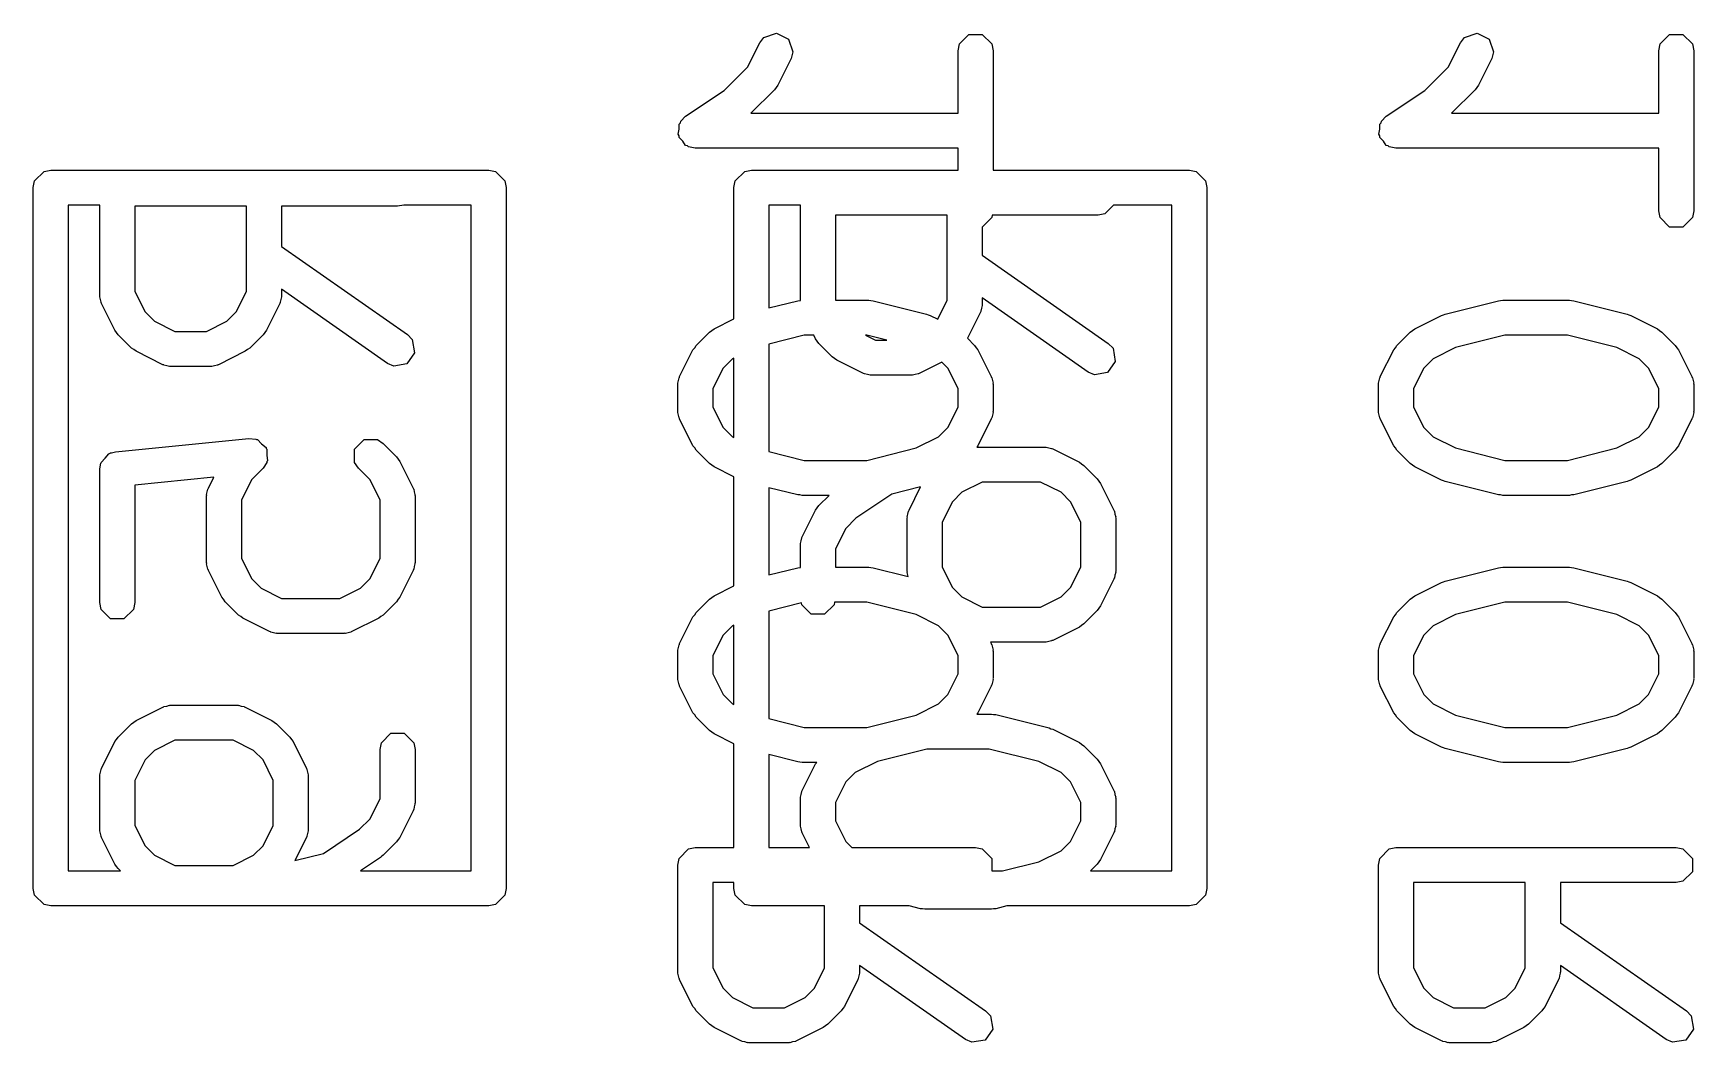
# Model space of a CAD drawing. Header units: inches. Extents: x 0.38 to 5.39, y 0.07 to 3.28.
# Drawn here: x 3.2327 to 3.4193, y 2.9482 to 3.0617 of the extents above; entities that cross this region are included whole.
import ezdxf

# ---------------------------------------------------------------- set-up
doc = ezdxf.new("R2010")
doc.units = ezdxf.units.IN
doc.header["$MEASUREMENT"] = 0
doc.layers.add('BLACK', color=250, linetype='CONTINUOUS')

msp = doc.modelspace()

# ---------------------------------------------------------------- linework, layer by layer
at = {"layer": 'BLACK', "linetype": 'CONTINUOUS'}
for p, q in [((3.313, 3.05787), (3.31436, 3.06058)), ((3.31436, 3.06058), (3.31483, 3.06119)), ((3.31483, 3.06119), (3.31626, 3.06167)), ((3.31626, 3.06167), (3.31761, 3.06099)), ((3.31761, 3.06099), (3.31808, 3.05956)), ((3.33665, 3.0597), (3.3368, 3.06046)), ((3.3368, 3.06046), (3.33786, 3.06152)), ((3.33786, 3.06152), (3.33937, 3.06152)), ((3.33937, 3.06152), (3.34044, 3.06046)), ((3.34044, 3.06046), (3.34059, 3.0597)), ((3.39174, 3.05787), (3.3931, 3.06058)), ((3.3931, 3.06058), (3.39357, 3.06119)), ((3.39357, 3.06119), (3.395, 3.06167)), ((3.395, 3.06167), (3.39635, 3.06099)), ((3.39635, 3.06099), (3.39682, 3.05956)), ((3.41539, 3.0597), (3.41554, 3.06046)), ((3.41554, 3.06046), (3.4166, 3.06152)), ((3.4166, 3.06152), (3.41811, 3.06152)), ((3.41811, 3.06152), (3.41918, 3.06046)), ((3.41918, 3.06046), (3.41933, 3.0597)), ((3.31788, 3.05882), (3.31638, 3.05582)), ((3.31808, 3.05956), (3.31788, 3.05882)), ((3.33665, 3.05267), (3.33665, 3.0597)), ((3.34059, 3.0597), (3.34059, 3.0463)), ((3.39662, 3.05882), (3.39512, 3.05582)), ((3.39682, 3.05956), (3.39662, 3.05882)), ((3.41539, 3.05267), (3.41539, 3.0597)), ((3.41933, 3.0597), (3.41933, 3.04171)), ((3.31037, 3.05523), (3.313, 3.05787)), ((3.38911, 3.05523), (3.39174, 3.05787)), ((3.30603, 3.05234), (3.31037, 3.05523)), ((3.31601, 3.05531), (3.31337, 3.05267)), ((3.31619, 3.05557), (3.31601, 3.05531)), ((3.31638, 3.05582), (3.31619, 3.05557)), ((3.38477, 3.05234), (3.38911, 3.05523)), ((3.39475, 3.05531), (3.39211, 3.05267)), ((3.39493, 3.05557), (3.39475, 3.05531)), ((3.39512, 3.05582), (3.39493, 3.05557)), ((3.3053, 3.05146), (3.30545, 3.0516)), ((3.3053, 3.05088), (3.3053, 3.05146)), ((3.30545, 3.0516), (3.30549, 3.0518)), ((3.30549, 3.0518), (3.30603, 3.05234)), ((3.31337, 3.05267), (3.33665, 3.05267)), ((3.38404, 3.05146), (3.38419, 3.0516)), ((3.38404, 3.05088), (3.38404, 3.05146)), ((3.38419, 3.0516), (3.38423, 3.0518)), ((3.38423, 3.0518), (3.38477, 3.05234)), ((3.39211, 3.05267), (3.41539, 3.05267)), ((3.30519, 3.05032), (3.3053, 3.05088)), ((3.3053, 3.05015), (3.30519, 3.05032)), ((3.3053, 3.04995), (3.3053, 3.05015)), ((3.30571, 3.04955), (3.3053, 3.04995)), ((3.30603, 3.04907), (3.30571, 3.04955)), ((3.38393, 3.05032), (3.38404, 3.05088)), ((3.38404, 3.05015), (3.38393, 3.05032)), ((3.38404, 3.04995), (3.38404, 3.05015)), ((3.38445, 3.04955), (3.38404, 3.04995)), ((3.38477, 3.04907), (3.38445, 3.04955)), ((3.30623, 3.04903), (3.30603, 3.04907)), ((3.30637, 3.04889), (3.30623, 3.04903)), ((3.30712, 3.04874), (3.30637, 3.04889)), ((3.33665, 3.04874), (3.30712, 3.04874)), ((3.33665, 3.0463), (3.33665, 3.04874)), ((3.38497, 3.04903), (3.38477, 3.04907)), ((3.38511, 3.04889), (3.38497, 3.04903)), ((3.38586, 3.04874), (3.38511, 3.04889)), ((3.41539, 3.04874), (3.38586, 3.04874)), ((3.41539, 3.04171), (3.41539, 3.04874)), ((3.23287, 3.04508), (3.23393, 3.04615)), ((3.23393, 3.04615), (3.23469, 3.0463)), ((3.23469, 3.0463), (3.2839, 3.0463)), ((3.2839, 3.0463), (3.28465, 3.04615)), ((3.28465, 3.04615), (3.28572, 3.04508)), ((3.31161, 3.04508), (3.31267, 3.04615)), ((3.31267, 3.04615), (3.31343, 3.0463)), ((3.31343, 3.0463), (3.33665, 3.0463)), ((3.34059, 3.0463), (3.36264, 3.0463)), ((3.36264, 3.0463), (3.36339, 3.04615)), ((3.36339, 3.04615), (3.36446, 3.04508)), ((3.23272, 3.04433), (3.23287, 3.04508)), ((3.23272, 2.96559), (3.23272, 3.04433)), ((3.28572, 3.04508), (3.28587, 3.04433)), ((3.28587, 3.04433), (3.28587, 2.96559)), ((3.31146, 3.04433), (3.31161, 3.04508)), ((3.31146, 3.02958), (3.31146, 3.04433)), ((3.36446, 3.04508), (3.36461, 3.04433)), ((3.36461, 3.04433), (3.36461, 2.96559)), ((3.24019, 3.04236), (3.23665, 3.04236)), ((3.23665, 3.04236), (3.23665, 2.96756)), ((3.24019, 3.03219), (3.24019, 3.04236)), ((3.25669, 3.04222), (3.24413, 3.04222)), ((3.24413, 3.04222), (3.24413, 3.03266)), ((3.25669, 3.03266), (3.25669, 3.04222)), ((3.27366, 3.04222), (3.26063, 3.04222)), ((3.26063, 3.04222), (3.26063, 3.03772)), ((3.27436, 3.04236), (3.27366, 3.04222)), ((3.28193, 3.04236), (3.27436, 3.04236)), ((3.28193, 2.96756), (3.28193, 3.04236)), ((3.31539, 3.04236), (3.31539, 3.0308)), ((3.31893, 3.04236), (3.31539, 3.04236)), ((3.31893, 3.03164), (3.31893, 3.04236)), ((3.35413, 3.04236), (3.35315, 3.04139)), ((3.36067, 3.04236), (3.35413, 3.04236)), ((3.36067, 2.96756), (3.36067, 3.04236)), ((3.33543, 3.04124), (3.32287, 3.04124)), ((3.32287, 3.04124), (3.32287, 3.03168)), ((3.33543, 3.03167), (3.33543, 3.04124)), ((3.34044, 3.04095), (3.33937, 3.03989)), ((3.33937, 3.03989), (3.33937, 3.03989)), ((3.33937, 3.03989), (3.33937, 3.03673)), ((3.34049, 3.04124), (3.34044, 3.04095)), ((3.3524, 3.04124), (3.34049, 3.04124)), ((3.35315, 3.04139), (3.3524, 3.04124)), ((3.41554, 3.04095), (3.41539, 3.04171)), ((3.4166, 3.03989), (3.41554, 3.04095)), ((3.41811, 3.03989), (3.4166, 3.03989)), ((3.41918, 3.04095), (3.41811, 3.03989)), ((3.41933, 3.04171), (3.41918, 3.04095)), ((3.26063, 3.03772), (3.27479, 3.02781)), ((3.33937, 3.03673), (3.35353, 3.02682)), ((3.24413, 3.03266), (3.24528, 3.03036)), ((3.25554, 3.03036), (3.25669, 3.03266)), ((3.27253, 3.02458), (3.26063, 3.03291)), ((3.26063, 3.03291), (3.26063, 3.03219)), ((3.24021, 3.03209), (3.24019, 3.03219)), ((3.2402, 3.03205), (3.24021, 3.03209)), ((3.24028, 3.03175), (3.2402, 3.03205)), ((3.24034, 3.03144), (3.24028, 3.03175)), ((3.24037, 3.03141), (3.24034, 3.03144)), ((3.2404, 3.03131), (3.24037, 3.03141)), ((3.2419, 3.02831), (3.2404, 3.03131)), ((3.26042, 3.03131), (3.25892, 3.02831)), ((3.26045, 3.03141), (3.26042, 3.03131)), ((3.26048, 3.03144), (3.26045, 3.03141)), ((3.26054, 3.03175), (3.26048, 3.03144)), ((3.26062, 3.03205), (3.26054, 3.03175)), ((3.26063, 3.03219), (3.26061, 3.03209)), ((3.26061, 3.03209), (3.26062, 3.03205)), ((3.31539, 3.0308), (3.31864, 3.03162)), ((3.31864, 3.03162), (3.31888, 3.03163)), ((3.31888, 3.03163), (3.31893, 3.03164)), ((3.32287, 3.03168), (3.32662, 3.03168)), ((3.32662, 3.03168), (3.32686, 3.03163)), ((3.32686, 3.03163), (3.3271, 3.03162)), ((3.3271, 3.03162), (3.3331, 3.03012)), ((3.33436, 3.02954), (3.33543, 3.03167)), ((3.33928, 3.03076), (3.33922, 3.03045)), ((3.33936, 3.03107), (3.33928, 3.03076)), ((3.33937, 3.03121), (3.33935, 3.03111)), ((3.33935, 3.03111), (3.33936, 3.03107)), ((3.35127, 3.0236), (3.33937, 3.03193)), ((3.33937, 3.03193), (3.33937, 3.03121)), ((3.39138, 3.03012), (3.39738, 3.03162)), ((3.39738, 3.03162), (3.39762, 3.03163)), ((3.39762, 3.03163), (3.39786, 3.03168)), ((3.39786, 3.03168), (3.40536, 3.03168)), ((3.40536, 3.03168), (3.4056, 3.03163)), ((3.4056, 3.03163), (3.40584, 3.03162)), ((3.40584, 3.03162), (3.41184, 3.03012)), ((3.24528, 3.03036), (3.24633, 3.02931)), ((3.24633, 3.02931), (3.24863, 3.02816)), ((3.2522, 3.02816), (3.25449, 3.02931)), ((3.25449, 3.02931), (3.25554, 3.03036)), ((3.30924, 3.02847), (3.31146, 3.02958)), ((3.3331, 3.03012), (3.33329, 3.03003)), ((3.33329, 3.03003), (3.3335, 3.02997)), ((3.3335, 3.02997), (3.33436, 3.02954)), ((3.33916, 3.03033), (3.3377, 3.02741)), ((3.33919, 3.03042), (3.33916, 3.03033)), ((3.33922, 3.03045), (3.33919, 3.03042)), ((3.38798, 3.02847), (3.39098, 3.02997)), ((3.39098, 3.02997), (3.39119, 3.03003)), ((3.39119, 3.03003), (3.39138, 3.03012)), ((3.41184, 3.03012), (3.41203, 3.03003)), ((3.41203, 3.03003), (3.41224, 3.02997)), ((3.41224, 3.02997), (3.41524, 3.02847)), ((3.24209, 3.02806), (3.2419, 3.02831)), ((3.24227, 3.0278), (3.24209, 3.02806)), ((3.24377, 3.0263), (3.24227, 3.0278)), ((3.24863, 3.02816), (3.2522, 3.02816)), ((3.25855, 3.0278), (3.25705, 3.0263)), ((3.25873, 3.02806), (3.25855, 3.0278)), ((3.25892, 3.02831), (3.25873, 3.02806)), ((3.27479, 3.02781), (3.27532, 3.02725)), ((3.27532, 3.02725), (3.27558, 3.02577)), ((3.30723, 3.0266), (3.30873, 3.0281)), ((3.30873, 3.0281), (3.30899, 3.02828)), ((3.30899, 3.02828), (3.30924, 3.02847)), ((3.31936, 3.02774), (3.31539, 3.02675)), ((3.32043, 3.02774), (3.31936, 3.02774)), ((3.32064, 3.02733), (3.32043, 3.02774)), ((3.32083, 3.02708), (3.32064, 3.02733)), ((3.32101, 3.02682), (3.32083, 3.02708)), ((3.32251, 3.02532), (3.32101, 3.02682)), ((3.32638, 3.02774), (3.32624, 3.02774)), ((3.32624, 3.02774), (3.32737, 3.02718)), ((3.32863, 3.02718), (3.32638, 3.02774)), ((3.32737, 3.02718), (3.32863, 3.02718)), ((3.3377, 3.02741), (3.33851, 3.0266)), ((3.35353, 3.02682), (3.35406, 3.02627)), ((3.38597, 3.0266), (3.38747, 3.0281)), ((3.38747, 3.0281), (3.38773, 3.02828)), ((3.38773, 3.02828), (3.38798, 3.02847)), ((3.3981, 3.02774), (3.39255, 3.02635)), ((3.40512, 3.02774), (3.3981, 3.02774)), ((3.41067, 3.02635), (3.40512, 3.02774)), ((3.41524, 3.02847), (3.41549, 3.02828)), ((3.41549, 3.02828), (3.41575, 3.0281)), ((3.41575, 3.0281), (3.41725, 3.0266)), ((3.24403, 3.02612), (3.24377, 3.0263)), ((3.24428, 3.02593), (3.24403, 3.02612)), ((3.24728, 3.02443), (3.24428, 3.02593)), ((3.25654, 3.02593), (3.25354, 3.02443)), ((3.25679, 3.02612), (3.25654, 3.02593)), ((3.25705, 3.0263), (3.25679, 3.02612)), ((3.27558, 3.02577), (3.27472, 3.02453)), ((3.30536, 3.02309), (3.30686, 3.02609)), ((3.30686, 3.02609), (3.30705, 3.02634)), ((3.30705, 3.02634), (3.30723, 3.0266)), ((3.31129, 3.02509), (3.31024, 3.02404)), ((3.31146, 3.02517), (3.31129, 3.02509)), ((3.31146, 3.01624), (3.31146, 3.02517)), ((3.31539, 3.02675), (3.31539, 3.01467)), ((3.32277, 3.02514), (3.32251, 3.02532)), ((3.32302, 3.02495), (3.32277, 3.02514)), ((3.33851, 3.0266), (3.33869, 3.02634)), ((3.33869, 3.02634), (3.33888, 3.02609)), ((3.33888, 3.02609), (3.34038, 3.02309)), ((3.35406, 3.02627), (3.35432, 3.02478)), ((3.3841, 3.02309), (3.3856, 3.02609)), ((3.3856, 3.02609), (3.38579, 3.02634)), ((3.38579, 3.02634), (3.38597, 3.0266)), ((3.39003, 3.02509), (3.38898, 3.02404)), ((3.39255, 3.02635), (3.39003, 3.02509)), ((3.41319, 3.02509), (3.41067, 3.02635)), ((3.41424, 3.02404), (3.41319, 3.02509)), ((3.41725, 3.0266), (3.41743, 3.02634)), ((3.41743, 3.02634), (3.41762, 3.02609)), ((3.41762, 3.02609), (3.41912, 3.02309)), ((3.24738, 3.02441), (3.24728, 3.02443)), ((3.24741, 3.02437), (3.24738, 3.02441)), ((3.24772, 3.02431), (3.24741, 3.02437)), ((3.24802, 3.02423), (3.24772, 3.02431)), ((3.24806, 3.02424), (3.24802, 3.02423)), ((3.24816, 3.02422), (3.24806, 3.02424)), ((3.25266, 3.02422), (3.24816, 3.02422)), ((3.25276, 3.02424), (3.25266, 3.02422)), ((3.2528, 3.02423), (3.25276, 3.02424)), ((3.2531, 3.02431), (3.2528, 3.02423)), ((3.25341, 3.02437), (3.2531, 3.02431)), ((3.25345, 3.02441), (3.25341, 3.02437)), ((3.25354, 3.02443), (3.25345, 3.02441)), ((3.27323, 3.02427), (3.27253, 3.02458)), ((3.27472, 3.02453), (3.27323, 3.02427)), ((3.30534, 3.02299), (3.30536, 3.02309)), ((3.31024, 3.02404), (3.30909, 3.02174)), ((3.32602, 3.02345), (3.32302, 3.02495)), ((3.32612, 3.02342), (3.32602, 3.02345)), ((3.32615, 3.02339), (3.32612, 3.02342)), ((3.32646, 3.02333), (3.32615, 3.02339)), ((3.32676, 3.02324), (3.32646, 3.02333)), ((3.3268, 3.02326), (3.32676, 3.02324)), ((3.3269, 3.02324), (3.3268, 3.02326)), ((3.3314, 3.02324), (3.3269, 3.02324)), ((3.3315, 3.02326), (3.3314, 3.02324)), ((3.33154, 3.02324), (3.3315, 3.02326)), ((3.33184, 3.02333), (3.33154, 3.02324)), ((3.33215, 3.02339), (3.33184, 3.02333)), ((3.33219, 3.02342), (3.33215, 3.02339)), ((3.33228, 3.02345), (3.33219, 3.02342)), ((3.33482, 3.02472), (3.33228, 3.02345)), ((3.3355, 3.02404), (3.33482, 3.02472)), ((3.33665, 3.02174), (3.3355, 3.02404)), ((3.34038, 3.02309), (3.3404, 3.02299)), ((3.35197, 3.02329), (3.35127, 3.0236)), ((3.35346, 3.02355), (3.35197, 3.02329)), ((3.35432, 3.02478), (3.35346, 3.02355)), ((3.38408, 3.02299), (3.3841, 3.02309)), ((3.38898, 3.02404), (3.38783, 3.02174)), ((3.41539, 3.02174), (3.41424, 3.02404)), ((3.41912, 3.02309), (3.41914, 3.02299)), ((3.30515, 3.02221), (3.30517, 3.02231)), ((3.30515, 3.01921), (3.30515, 3.02221)), ((3.30516, 3.02235), (3.30524, 3.02265)), ((3.30517, 3.02231), (3.30516, 3.02235)), ((3.30524, 3.02265), (3.3053, 3.02296)), ((3.3053, 3.02296), (3.30534, 3.02299)), ((3.30909, 3.02174), (3.30909, 3.01967)), ((3.33665, 3.01967), (3.33665, 3.02174)), ((3.3404, 3.02299), (3.34044, 3.02296)), ((3.34044, 3.02296), (3.3405, 3.02265)), ((3.3405, 3.02265), (3.34058, 3.02235)), ((3.34058, 3.02235), (3.34057, 3.02231)), ((3.34057, 3.02231), (3.34059, 3.02221)), ((3.34059, 3.02221), (3.34059, 3.01921)), ((3.38389, 3.02221), (3.38391, 3.02231)), ((3.38389, 3.01921), (3.38389, 3.02221)), ((3.3839, 3.02235), (3.38398, 3.02265)), ((3.38391, 3.02231), (3.3839, 3.02235)), ((3.38398, 3.02265), (3.38404, 3.02296)), ((3.38404, 3.02296), (3.38408, 3.02299)), ((3.38783, 3.02174), (3.38783, 3.01967)), ((3.41539, 3.01967), (3.41539, 3.02174)), ((3.41914, 3.02299), (3.41918, 3.02296)), ((3.41918, 3.02296), (3.41924, 3.02265)), ((3.41924, 3.02265), (3.41932, 3.02235)), ((3.41932, 3.02235), (3.41931, 3.02231)), ((3.41931, 3.02231), (3.41933, 3.02221)), ((3.41933, 3.02221), (3.41933, 3.01921)), ((3.30909, 3.01967), (3.31024, 3.01738)), ((3.3355, 3.01738), (3.33665, 3.01967)), ((3.38783, 3.01967), (3.38898, 3.01738)), ((3.41424, 3.01738), (3.41539, 3.01967)), ((3.30517, 3.01911), (3.30515, 3.01921)), ((3.30516, 3.01907), (3.30517, 3.01911)), ((3.30524, 3.01877), (3.30516, 3.01907)), ((3.3053, 3.01846), (3.30524, 3.01877)), ((3.30534, 3.01842), (3.3053, 3.01846)), ((3.30536, 3.01833), (3.30534, 3.01842)), ((3.30686, 3.01533), (3.30536, 3.01833)), ((3.34038, 3.01833), (3.33888, 3.01533)), ((3.3404, 3.01842), (3.34038, 3.01833)), ((3.34044, 3.01846), (3.3404, 3.01842)), ((3.3405, 3.01877), (3.34044, 3.01846)), ((3.34058, 3.01907), (3.3405, 3.01877)), ((3.34059, 3.01921), (3.34057, 3.01911)), ((3.34057, 3.01911), (3.34058, 3.01907)), ((3.38391, 3.01911), (3.38389, 3.01921)), ((3.3839, 3.01907), (3.38391, 3.01911)), ((3.38398, 3.01877), (3.3839, 3.01907)), ((3.38404, 3.01846), (3.38398, 3.01877)), ((3.38408, 3.01842), (3.38404, 3.01846)), ((3.3841, 3.01833), (3.38408, 3.01842)), ((3.3856, 3.01533), (3.3841, 3.01833)), ((3.41912, 3.01833), (3.41762, 3.01533)), ((3.41914, 3.01842), (3.41912, 3.01833)), ((3.41918, 3.01846), (3.41914, 3.01842)), ((3.41924, 3.01877), (3.41918, 3.01846)), ((3.41932, 3.01907), (3.41924, 3.01877)), ((3.41933, 3.01921), (3.41931, 3.01911)), ((3.41931, 3.01911), (3.41932, 3.01907)), ((3.24197, 3.01465), (3.25696, 3.01615)), ((3.25696, 3.01615), (3.25773, 3.01608)), ((3.25773, 3.01608), (3.25781, 3.01601)), ((3.25781, 3.01601), (3.25791, 3.01601)), ((3.25791, 3.01601), (3.25838, 3.01554)), ((3.26884, 3.01495), (3.2699, 3.01601)), ((3.2699, 3.01601), (3.27141, 3.01601)), ((3.27141, 3.01601), (3.27205, 3.01559)), ((3.31024, 3.01738), (3.31129, 3.01633)), ((3.31129, 3.01633), (3.31146, 3.01624)), ((3.33193, 3.01507), (3.33445, 3.01633)), ((3.33445, 3.01633), (3.3355, 3.01738)), ((3.38898, 3.01738), (3.39003, 3.01633)), ((3.39003, 3.01633), (3.39255, 3.01507)), ((3.41067, 3.01507), (3.41319, 3.01633)), ((3.41319, 3.01633), (3.41424, 3.01738)), ((3.24034, 3.01345), (3.24081, 3.01392)), ((3.24081, 3.01392), (3.24123, 3.01443)), ((3.24123, 3.01443), (3.24136, 3.01447)), ((3.24136, 3.01447), (3.24141, 3.01451)), ((3.24141, 3.01451), (3.24151, 3.01451)), ((3.24151, 3.01451), (3.24197, 3.01465)), ((3.25838, 3.01554), (3.25889, 3.01512)), ((3.25889, 3.01512), (3.2589, 3.01502)), ((3.2589, 3.01502), (3.25898, 3.01495)), ((3.25898, 3.01495), (3.25898, 3.01428)), ((3.25898, 3.01428), (3.25904, 3.01363)), ((3.26884, 3.01344), (3.26884, 3.01495)), ((3.27205, 3.01559), (3.27355, 3.01409)), ((3.27355, 3.01409), (3.27372, 3.01382)), ((3.27372, 3.01382), (3.27392, 3.01357)), ((3.30705, 3.01508), (3.30686, 3.01533)), ((3.30723, 3.01482), (3.30705, 3.01508)), ((3.30873, 3.01332), (3.30723, 3.01482)), ((3.31539, 3.01467), (3.31936, 3.01368)), ((3.32638, 3.01368), (3.33193, 3.01507)), ((3.33888, 3.01533), (3.33876, 3.01518)), ((3.33876, 3.01518), (3.3464, 3.01518)), ((3.3464, 3.01518), (3.34649, 3.01516)), ((3.34649, 3.01516), (3.34654, 3.01517)), ((3.34654, 3.01517), (3.34684, 3.01509)), ((3.34684, 3.01509), (3.34715, 3.01503)), ((3.34715, 3.01503), (3.34718, 3.015)), ((3.34718, 3.015), (3.34728, 3.01497)), ((3.34728, 3.01497), (3.35028, 3.01347)), ((3.38579, 3.01508), (3.3856, 3.01533)), ((3.38597, 3.01482), (3.38579, 3.01508)), ((3.38747, 3.01332), (3.38597, 3.01482)), ((3.39255, 3.01507), (3.3981, 3.01368)), ((3.40512, 3.01368), (3.41067, 3.01507)), ((3.41725, 3.01482), (3.41575, 3.01332)), ((3.41743, 3.01508), (3.41725, 3.01482)), ((3.41762, 3.01533), (3.41743, 3.01508)), ((3.24019, 3.01269), (3.24029, 3.01316)), ((3.24019, 2.9977), (3.24019, 3.01269)), ((3.24028, 3.01326), (3.24032, 3.01331)), ((3.24029, 3.01316), (3.24028, 3.01326)), ((3.24032, 3.01331), (3.24034, 3.01345)), ((3.25855, 3.0128), (3.25728, 3.01153)), ((3.25898, 3.01344), (3.25855, 3.0128)), ((3.25904, 3.01363), (3.25898, 3.01354)), ((3.25898, 3.01354), (3.25898, 3.01344)), ((3.26927, 3.0128), (3.26884, 3.01344)), ((3.27054, 3.01153), (3.26927, 3.0128)), ((3.27392, 3.01357), (3.27542, 3.01057)), ((3.30899, 3.01314), (3.30873, 3.01332)), ((3.30924, 3.01295), (3.30899, 3.01314)), ((3.31146, 3.01184), (3.30924, 3.01295)), ((3.31936, 3.01368), (3.32638, 3.01368)), ((3.35028, 3.01347), (3.35053, 3.01328)), ((3.35053, 3.01328), (3.35079, 3.0131)), ((3.35079, 3.0131), (3.35229, 3.0116)), ((3.38773, 3.01314), (3.38747, 3.01332)), ((3.38798, 3.01295), (3.38773, 3.01314)), ((3.39098, 3.01145), (3.38798, 3.01295)), ((3.3981, 3.01368), (3.40512, 3.01368)), ((3.41524, 3.01295), (3.41224, 3.01145)), ((3.41549, 3.01314), (3.41524, 3.01295)), ((3.41575, 3.01332), (3.41549, 3.01314)), ((3.25301, 3.0118), (3.24413, 3.01091)), ((3.24413, 3.01091), (3.24413, 2.9977)), ((3.2522, 3.00983), (3.25228, 3.01014)), ((3.25228, 3.01014), (3.25234, 3.01045)), ((3.25234, 3.01045), (3.25237, 3.01048)), ((3.25237, 3.01048), (3.2524, 3.01057)), ((3.2524, 3.01057), (3.25301, 3.0118)), ((3.25728, 3.01153), (3.25613, 3.00923)), ((3.27169, 3.00923), (3.27054, 3.01153)), ((3.27542, 3.01057), (3.27544, 3.01048)), ((3.27544, 3.01048), (3.27548, 3.01045)), ((3.27548, 3.01045), (3.27554, 3.01014)), ((3.27554, 3.01014), (3.27562, 3.00983)), ((3.31146, 2.99958), (3.31146, 3.01184)), ((3.31864, 3.0098), (3.31539, 3.01061)), ((3.31539, 3.01061), (3.31539, 3.00081)), ((3.33244, 3.01069), (3.32921, 3.00988)), ((3.33114, 3.00809), (3.33244, 3.01069)), ((3.33707, 3.01009), (3.33602, 3.00904)), ((3.33936, 3.01124), (3.33707, 3.01009)), ((3.34593, 3.01124), (3.33936, 3.01124)), ((3.34823, 3.01009), (3.34593, 3.01124)), ((3.34928, 3.00904), (3.34823, 3.01009)), ((3.35229, 3.0116), (3.35246, 3.01134)), ((3.35246, 3.01134), (3.35266, 3.01109)), ((3.35266, 3.01109), (3.35416, 3.00809)), ((3.39119, 3.01139), (3.39098, 3.01145)), ((3.39138, 3.0113), (3.39119, 3.01139)), ((3.39738, 3.0098), (3.39138, 3.0113)), ((3.41184, 3.0113), (3.40584, 3.0098)), ((3.41203, 3.01139), (3.41184, 3.0113)), ((3.41224, 3.01145), (3.41203, 3.01139)), ((3.25219, 3.00969), (3.25221, 3.00979)), ((3.25219, 3.0022), (3.25219, 3.00969)), ((3.25221, 3.00979), (3.2522, 3.00983)), ((3.25613, 3.00923), (3.25613, 3.00266)), ((3.27169, 3.00266), (3.27169, 3.00923)), ((3.27562, 3.00983), (3.27561, 3.00979)), ((3.27561, 3.00979), (3.27563, 3.00969)), ((3.27563, 3.00969), (3.27563, 3.0022)), ((3.31888, 3.00979), (3.31864, 3.0098)), ((3.31912, 3.00974), (3.31888, 3.00979)), ((3.32215, 3.00974), (3.31912, 3.00974)), ((3.32064, 3.00809), (3.32083, 3.00834)), ((3.32083, 3.00834), (3.32101, 3.0086)), ((3.32101, 3.0086), (3.32215, 3.00974)), ((3.32921, 3.00988), (3.32516, 3.00718)), ((3.33602, 3.00904), (3.33487, 3.00675)), ((3.35043, 3.00675), (3.34928, 3.00904)), ((3.39762, 3.00979), (3.39738, 3.0098)), ((3.39786, 3.00974), (3.39762, 3.00979)), ((3.40536, 3.00974), (3.39786, 3.00974)), ((3.4056, 3.00979), (3.40536, 3.00974)), ((3.40584, 3.0098), (3.4056, 3.00979)), ((3.31914, 3.00509), (3.32064, 3.00809)), ((3.32516, 3.00718), (3.32402, 3.00604)), ((3.33093, 3.00721), (3.33095, 3.00731)), ((3.33093, 3.00121), (3.33093, 3.00721)), ((3.33094, 3.00735), (3.33102, 3.00765)), ((3.33095, 3.00731), (3.33094, 3.00735)), ((3.33102, 3.00765), (3.33108, 3.00796)), ((3.33108, 3.00796), (3.33111, 3.008)), ((3.33111, 3.008), (3.33114, 3.00809)), ((3.33487, 3.00675), (3.33487, 3.00168)), ((3.35043, 3.00168), (3.35043, 3.00675)), ((3.35416, 3.00809), (3.35418, 3.008)), ((3.35418, 3.008), (3.35422, 3.00796)), ((3.35422, 3.00796), (3.35428, 3.00765)), ((3.35428, 3.00765), (3.35436, 3.00735)), ((3.35436, 3.00735), (3.35435, 3.00731)), ((3.35435, 3.00731), (3.35437, 3.00721)), ((3.35437, 3.00721), (3.35437, 3.00121)), ((3.31894, 3.00435), (3.31902, 3.00465)), ((3.31902, 3.00465), (3.31908, 3.00496)), ((3.31908, 3.00496), (3.31911, 3.005)), ((3.31911, 3.005), (3.31914, 3.00509)), ((3.32402, 3.00604), (3.32287, 3.00375)), ((3.25613, 3.00266), (3.25728, 3.00036)), ((3.27054, 3.00036), (3.27169, 3.00266)), ((3.31893, 3.00421), (3.31895, 3.00431)), ((3.31893, 3.00164), (3.31893, 3.00421)), ((3.31895, 3.00431), (3.31894, 3.00435)), ((3.32287, 3.00375), (3.32287, 3.00168)), ((3.25221, 3.0021), (3.25219, 3.0022)), ((3.2522, 3.00206), (3.25221, 3.0021)), ((3.25228, 3.00175), (3.2522, 3.00206)), ((3.25234, 3.00144), (3.25228, 3.00175)), ((3.25237, 3.00141), (3.25234, 3.00144)), ((3.2524, 3.00132), (3.25237, 3.00141)), ((3.2539, 2.99832), (3.2524, 3.00132)), ((3.27542, 3.00132), (3.27392, 2.99832)), ((3.27544, 3.00141), (3.27542, 3.00132)), ((3.27548, 3.00144), (3.27544, 3.00141)), ((3.27554, 3.00175), (3.27548, 3.00144)), ((3.27562, 3.00206), (3.27554, 3.00175)), ((3.27563, 3.0022), (3.27561, 3.0021)), ((3.27561, 3.0021), (3.27562, 3.00206)), ((3.31539, 3.00081), (3.31864, 3.00162)), ((3.31864, 3.00162), (3.31888, 3.00163)), ((3.31888, 3.00163), (3.31893, 3.00164)), ((3.32287, 3.00168), (3.32662, 3.00168)), ((3.32662, 3.00168), (3.32686, 3.00163)), ((3.32686, 3.00163), (3.3271, 3.00162)), ((3.3271, 3.00162), (3.33105, 3.00063)), ((3.33095, 3.00111), (3.33093, 3.00121)), ((3.33094, 3.00107), (3.33095, 3.00111)), ((3.33102, 3.00077), (3.33094, 3.00107)), ((3.33105, 3.00063), (3.33102, 3.00077)), ((3.33487, 3.00168), (3.33602, 2.99938)), ((3.34928, 2.99938), (3.35043, 3.00168)), ((3.35428, 3.00077), (3.35422, 3.00046)), ((3.35436, 3.00107), (3.35428, 3.00077)), ((3.35437, 3.00121), (3.35435, 3.00111)), ((3.35435, 3.00111), (3.35436, 3.00107)), ((3.39138, 3.00012), (3.39738, 3.00162)), ((3.39738, 3.00162), (3.39762, 3.00163)), ((3.39762, 3.00163), (3.39786, 3.00168)), ((3.39786, 3.00168), (3.40536, 3.00168)), ((3.40536, 3.00168), (3.4056, 3.00163)), ((3.4056, 3.00163), (3.40584, 3.00162)), ((3.40584, 3.00162), (3.41184, 3.00012)), ((3.25728, 3.00036), (3.25833, 2.99931)), ((3.25833, 2.99931), (3.26062, 2.99816)), ((3.26719, 2.99816), (3.26949, 2.99931)), ((3.26949, 2.99931), (3.27054, 3.00036)), ((3.30924, 2.99847), (3.31146, 2.99958)), ((3.33602, 2.99938), (3.33707, 2.99833)), ((3.34823, 2.99833), (3.34928, 2.99938)), ((3.35416, 3.00033), (3.35266, 2.99733)), ((3.35418, 3.00043), (3.35416, 3.00033)), ((3.35422, 3.00046), (3.35418, 3.00043)), ((3.38798, 2.99847), (3.39098, 2.99997)), ((3.39098, 2.99997), (3.39119, 3.00003)), ((3.39119, 3.00003), (3.39138, 3.00012)), ((3.41184, 3.00012), (3.41203, 3.00003)), ((3.41203, 3.00003), (3.41224, 2.99997)), ((3.41224, 2.99997), (3.41524, 2.99847)), ((3.24034, 2.99694), (3.24019, 2.9977)), ((3.24413, 2.9977), (3.24398, 2.99694)), ((3.25409, 2.99807), (3.2539, 2.99832)), ((3.25427, 2.9978), (3.25409, 2.99807)), ((3.25577, 2.9963), (3.25427, 2.9978)), ((3.26062, 2.99816), (3.26719, 2.99816)), ((3.27355, 2.9978), (3.27205, 2.9963)), ((3.27372, 2.99807), (3.27355, 2.9978)), ((3.27392, 2.99832), (3.27372, 2.99807)), ((3.30723, 2.9966), (3.30873, 2.9981)), ((3.30873, 2.9981), (3.30899, 2.99828)), ((3.30899, 2.99828), (3.30924, 2.99847)), ((3.31904, 2.99766), (3.31539, 2.99675)), ((3.31908, 2.99746), (3.31904, 2.99766)), ((3.32015, 2.99639), (3.31908, 2.99746)), ((3.32272, 2.99746), (3.32165, 2.99639)), ((3.32278, 2.99774), (3.32272, 2.99746)), ((3.32638, 2.99774), (3.32278, 2.99774)), ((3.33193, 2.99635), (3.32638, 2.99774)), ((3.33707, 2.99833), (3.33936, 2.99718)), ((3.33936, 2.99718), (3.34593, 2.99718)), ((3.34593, 2.99718), (3.34823, 2.99833)), ((3.35247, 2.99708), (3.35229, 2.99682)), ((3.35266, 2.99733), (3.35247, 2.99708)), ((3.38597, 2.9966), (3.38747, 2.9981)), ((3.38747, 2.9981), (3.38773, 2.99828)), ((3.38773, 2.99828), (3.38798, 2.99847)), ((3.3981, 2.99774), (3.39255, 2.99635)), ((3.40512, 2.99774), (3.3981, 2.99774)), ((3.41067, 2.99635), (3.40512, 2.99774)), ((3.41524, 2.99847), (3.41549, 2.99828)), ((3.41549, 2.99828), (3.41575, 2.9981)), ((3.41575, 2.9981), (3.41725, 2.9966)), ((3.24141, 2.99588), (3.24034, 2.99694)), ((3.24291, 2.99588), (3.24141, 2.99588)), ((3.24398, 2.99694), (3.24291, 2.99588)), ((3.25603, 2.99613), (3.25577, 2.9963)), ((3.25628, 2.99594), (3.25603, 2.99613)), ((3.25928, 2.99444), (3.25628, 2.99594)), ((3.27154, 2.99594), (3.26854, 2.99444)), ((3.27179, 2.99613), (3.27154, 2.99594)), ((3.27205, 2.9963), (3.27179, 2.99613)), ((3.30536, 2.99309), (3.30686, 2.99609)), ((3.30686, 2.99609), (3.30705, 2.99634)), ((3.30705, 2.99634), (3.30723, 2.9966)), ((3.31129, 2.99509), (3.31024, 2.99405)), ((3.31146, 2.99518), (3.31129, 2.99509)), ((3.31146, 2.98625), (3.31146, 2.99518)), ((3.31539, 2.99675), (3.31539, 2.98467)), ((3.32165, 2.99639), (3.32015, 2.99639)), ((3.33445, 2.99509), (3.33193, 2.99635)), ((3.3355, 2.99405), (3.33445, 2.99509)), ((3.35053, 2.99514), (3.35028, 2.99495)), ((3.35079, 2.99532), (3.35053, 2.99514)), ((3.35229, 2.99682), (3.35079, 2.99532)), ((3.3841, 2.99309), (3.3856, 2.99609)), ((3.3856, 2.99609), (3.38579, 2.99634)), ((3.38579, 2.99634), (3.38597, 2.9966)), ((3.39003, 2.99509), (3.38898, 2.99405)), ((3.39255, 2.99635), (3.39003, 2.99509)), ((3.41319, 2.99509), (3.41067, 2.99635)), ((3.41424, 2.99405), (3.41319, 2.99509)), ((3.41725, 2.9966), (3.41743, 2.99634)), ((3.41743, 2.99634), (3.41762, 2.99609)), ((3.41762, 2.99609), (3.41912, 2.99309)), ((3.25937, 2.99441), (3.25928, 2.99444)), ((3.25941, 2.99438), (3.25937, 2.99441)), ((3.25972, 2.99432), (3.25941, 2.99438)), ((3.26002, 2.99423), (3.25972, 2.99432)), ((3.26006, 2.99425), (3.26002, 2.99423)), ((3.26016, 2.99423), (3.26006, 2.99425)), ((3.26766, 2.99423), (3.26016, 2.99423)), ((3.26775, 2.99425), (3.26766, 2.99423)), ((3.2678, 2.99423), (3.26775, 2.99425)), ((3.2681, 2.99432), (3.2678, 2.99423)), ((3.26841, 2.99438), (3.2681, 2.99432)), ((3.26844, 2.99441), (3.26841, 2.99438)), ((3.26854, 2.99444), (3.26844, 2.99441)), ((3.31024, 2.99405), (3.30909, 2.99175)), ((3.33665, 2.99175), (3.3355, 2.99405)), ((3.3464, 2.99324), (3.3403, 2.99324)), ((3.3403, 2.99324), (3.34038, 2.99309)), ((3.34649, 2.99326), (3.3464, 2.99324)), ((3.34654, 2.99325), (3.34649, 2.99326)), ((3.34684, 2.99333), (3.34654, 2.99325)), ((3.34715, 2.99339), (3.34684, 2.99333)), ((3.34718, 2.99343), (3.34715, 2.99339)), ((3.34728, 2.99345), (3.34718, 2.99343)), ((3.35028, 2.99495), (3.34728, 2.99345)), ((3.38898, 2.99405), (3.38783, 2.99175)), ((3.41539, 2.99175), (3.41424, 2.99405)), ((3.30515, 2.99221), (3.30517, 2.99231)), ((3.30515, 2.98921), (3.30515, 2.99221)), ((3.30516, 2.99235), (3.30524, 2.99266)), ((3.30517, 2.99231), (3.30516, 2.99235)), ((3.30524, 2.99266), (3.3053, 2.99297)), ((3.3053, 2.99297), (3.30534, 2.993)), ((3.30534, 2.993), (3.30536, 2.99309)), ((3.30909, 2.99175), (3.30909, 2.98968)), ((3.33665, 2.98968), (3.33665, 2.99175)), ((3.34038, 2.99309), (3.3404, 2.993)), ((3.3404, 2.993), (3.34044, 2.99297)), ((3.34044, 2.99297), (3.3405, 2.99266)), ((3.3405, 2.99266), (3.34058, 2.99235)), ((3.34058, 2.99235), (3.34057, 2.99231)), ((3.34057, 2.99231), (3.34059, 2.99221)), ((3.34059, 2.99221), (3.34059, 2.98921)), ((3.38389, 2.99221), (3.38391, 2.99231)), ((3.38389, 2.98921), (3.38389, 2.99221)), ((3.3839, 2.99235), (3.38398, 2.99266)), ((3.38391, 2.99231), (3.3839, 2.99235)), ((3.38398, 2.99266), (3.38404, 2.99297)), ((3.38404, 2.99297), (3.38408, 2.993)), ((3.38408, 2.993), (3.3841, 2.99309)), ((3.38783, 2.99175), (3.38783, 2.98968)), ((3.41539, 2.98968), (3.41539, 2.99175)), ((3.41912, 2.99309), (3.41914, 2.993)), ((3.41914, 2.993), (3.41918, 2.99297)), ((3.41918, 2.99297), (3.41924, 2.99266)), ((3.41924, 2.99266), (3.41932, 2.99235)), ((3.41932, 2.99235), (3.41931, 2.99231)), ((3.41931, 2.99231), (3.41933, 2.99221)), ((3.41933, 2.99221), (3.41933, 2.98921)), ((3.30909, 2.98968), (3.31024, 2.98738)), ((3.3355, 2.98738), (3.33665, 2.98968)), ((3.38783, 2.98968), (3.38898, 2.98738)), ((3.41424, 2.98738), (3.41539, 2.98968)), ((3.30517, 2.98912), (3.30515, 2.98921)), ((3.30516, 2.98907), (3.30517, 2.98912)), ((3.30524, 2.98877), (3.30516, 2.98907)), ((3.3053, 2.98846), (3.30524, 2.98877)), ((3.30534, 2.98843), (3.3053, 2.98846)), ((3.30536, 2.98833), (3.30534, 2.98843)), ((3.30686, 2.98533), (3.30536, 2.98833)), ((3.34038, 2.98833), (3.33888, 2.98533)), ((3.3404, 2.98843), (3.34038, 2.98833)), ((3.34044, 2.98846), (3.3404, 2.98843)), ((3.3405, 2.98877), (3.34044, 2.98846)), ((3.34058, 2.98907), (3.3405, 2.98877)), ((3.34059, 2.98921), (3.34057, 2.98912)), ((3.34057, 2.98912), (3.34058, 2.98907)), ((3.38391, 2.98912), (3.38389, 2.98921)), ((3.3839, 2.98907), (3.38391, 2.98912)), ((3.38398, 2.98877), (3.3839, 2.98907)), ((3.38404, 2.98846), (3.38398, 2.98877)), ((3.38408, 2.98843), (3.38404, 2.98846)), ((3.3841, 2.98833), (3.38408, 2.98843)), ((3.3856, 2.98533), (3.3841, 2.98833)), ((3.41912, 2.98833), (3.41762, 2.98533)), ((3.41914, 2.98843), (3.41912, 2.98833)), ((3.41918, 2.98846), (3.41914, 2.98843)), ((3.41924, 2.98877), (3.41918, 2.98846)), ((3.41932, 2.98907), (3.41924, 2.98877)), ((3.41933, 2.98921), (3.41931, 2.98912)), ((3.41931, 2.98912), (3.41932, 2.98907)), ((3.24428, 2.98446), (3.24728, 2.98596)), ((3.24728, 2.98596), (3.24738, 2.98598)), ((3.24738, 2.98598), (3.24741, 2.98602)), ((3.24741, 2.98602), (3.24772, 2.98608)), ((3.24772, 2.98608), (3.24802, 2.98616)), ((3.24802, 2.98616), (3.24806, 2.98615)), ((3.24806, 2.98615), (3.24816, 2.98617)), ((3.24816, 2.98617), (3.25566, 2.98617)), ((3.25566, 2.98617), (3.25576, 2.98615)), ((3.25576, 2.98615), (3.2558, 2.98616)), ((3.2558, 2.98616), (3.2561, 2.98608)), ((3.2561, 2.98608), (3.25641, 2.98602)), ((3.25641, 2.98602), (3.25644, 2.98598)), ((3.25644, 2.98598), (3.25654, 2.98596)), ((3.25654, 2.98596), (3.25954, 2.98446)), ((3.31024, 2.98738), (3.31129, 2.98633)), ((3.31129, 2.98633), (3.31146, 2.98625)), ((3.33193, 2.98507), (3.33445, 2.98633)), ((3.33445, 2.98633), (3.3355, 2.98738)), ((3.38898, 2.98738), (3.39003, 2.98633)), ((3.39003, 2.98633), (3.39255, 2.98507)), ((3.41067, 2.98507), (3.41319, 2.98633)), ((3.41319, 2.98633), (3.41424, 2.98738)), ((3.24227, 2.98259), (3.24377, 2.98409)), ((3.24377, 2.98409), (3.24403, 2.98427)), ((3.24403, 2.98427), (3.24428, 2.98446)), ((3.25954, 2.98446), (3.25979, 2.98427)), ((3.25979, 2.98427), (3.26005, 2.98409)), ((3.26005, 2.98409), (3.26155, 2.98259)), ((3.30705, 2.98508), (3.30686, 2.98533)), ((3.30723, 2.98482), (3.30705, 2.98508)), ((3.30873, 2.98332), (3.30723, 2.98482)), ((3.31539, 2.98467), (3.31936, 2.98368)), ((3.32638, 2.98368), (3.33193, 2.98507)), ((3.33888, 2.98533), (3.33876, 2.98518)), ((3.33876, 2.98518), (3.3404, 2.98518)), ((3.3404, 2.98518), (3.34064, 2.98513)), ((3.34064, 2.98513), (3.34088, 2.98512)), ((3.34088, 2.98512), (3.34688, 2.98362)), ((3.38579, 2.98508), (3.3856, 2.98533)), ((3.38597, 2.98482), (3.38579, 2.98508)), ((3.38747, 2.98332), (3.38597, 2.98482)), ((3.39255, 2.98507), (3.3981, 2.98368)), ((3.40512, 2.98368), (3.41067, 2.98507)), ((3.41725, 2.98482), (3.41575, 2.98332)), ((3.41743, 2.98508), (3.41725, 2.98482)), ((3.41762, 2.98533), (3.41743, 2.98508)), ((3.2404, 2.97908), (3.2419, 2.98208)), ((3.2419, 2.98208), (3.24209, 2.98233)), ((3.24209, 2.98233), (3.24227, 2.98259)), ((3.24863, 2.98223), (3.24633, 2.98108)), ((3.25519, 2.98223), (3.24863, 2.98223)), ((3.25749, 2.98108), (3.25519, 2.98223)), ((3.26155, 2.98259), (3.26173, 2.98233)), ((3.26173, 2.98233), (3.26192, 2.98208)), ((3.26192, 2.98208), (3.26342, 2.97908)), ((3.27184, 2.98195), (3.2729, 2.98302)), ((3.2729, 2.98302), (3.27441, 2.98302)), ((3.27441, 2.98302), (3.27548, 2.98195)), ((3.30899, 2.98315), (3.30873, 2.98332)), ((3.30924, 2.98295), (3.30899, 2.98315)), ((3.31146, 2.98184), (3.30924, 2.98295)), ((3.31936, 2.98368), (3.32638, 2.98368)), ((3.34688, 2.98362), (3.34707, 2.98353)), ((3.34707, 2.98353), (3.34728, 2.98347)), ((3.34728, 2.98347), (3.35028, 2.98197)), ((3.38773, 2.98315), (3.38747, 2.98332)), ((3.38798, 2.98295), (3.38773, 2.98315)), ((3.39098, 2.98145), (3.38798, 2.98295)), ((3.3981, 2.98368), (3.40512, 2.98368)), ((3.41524, 2.98295), (3.41224, 2.98145)), ((3.41549, 2.98315), (3.41524, 2.98295)), ((3.41575, 2.98332), (3.41549, 2.98315)), ((3.24633, 2.98108), (3.24528, 2.98003)), ((3.25854, 2.98003), (3.25749, 2.98108)), ((3.27169, 2.9812), (3.27184, 2.98195)), ((3.27169, 2.97566), (3.27169, 2.9812)), ((3.27548, 2.98195), (3.27563, 2.9812)), ((3.27563, 2.9812), (3.27563, 2.9752)), ((3.31146, 2.97018), (3.31146, 2.98184)), ((3.31864, 2.9798), (3.31539, 2.98062)), ((3.31539, 2.98062), (3.31539, 2.97018)), ((3.33314, 2.98124), (3.32759, 2.97986)), ((3.34016, 2.98124), (3.33314, 2.98124)), ((3.34571, 2.97986), (3.34016, 2.98124)), ((3.35028, 2.98197), (3.35053, 2.98178)), ((3.35053, 2.98178), (3.35079, 2.98161)), ((3.35079, 2.98161), (3.35229, 2.98011)), ((3.39119, 2.9814), (3.39098, 2.98145)), ((3.39138, 2.9813), (3.39119, 2.9814)), ((3.39738, 2.9798), (3.39138, 2.9813)), ((3.41184, 2.9813), (3.40584, 2.9798)), ((3.41203, 2.9814), (3.41184, 2.9813)), ((3.41224, 2.98145), (3.41203, 2.9814)), ((3.2402, 2.97834), (3.24028, 2.97864)), ((3.24021, 2.9783), (3.2402, 2.97834)), ((3.24028, 2.97864), (3.24034, 2.97895)), ((3.24034, 2.97895), (3.24037, 2.97898)), ((3.24037, 2.97898), (3.2404, 2.97908)), ((3.24528, 2.98003), (3.24413, 2.97773)), ((3.25969, 2.97773), (3.25854, 2.98003)), ((3.26342, 2.97908), (3.26345, 2.97898)), ((3.26345, 2.97898), (3.26348, 2.97895)), ((3.26348, 2.97895), (3.26354, 2.97864)), ((3.26354, 2.97864), (3.26362, 2.97834)), ((3.26362, 2.97834), (3.26361, 2.9783)), ((3.31888, 2.97979), (3.31864, 2.9798)), ((3.31912, 2.97975), (3.31888, 2.97979)), ((3.32076, 2.97975), (3.31912, 2.97975)), ((3.31914, 2.97659), (3.32064, 2.97959)), ((3.32064, 2.97959), (3.32076, 2.97975)), ((3.32507, 2.9786), (3.32402, 2.97755)), ((3.32759, 2.97986), (3.32507, 2.9786)), ((3.34823, 2.9786), (3.34571, 2.97986)), ((3.34928, 2.97755), (3.34823, 2.9786)), ((3.35229, 2.98011), (3.35247, 2.97984)), ((3.35247, 2.97984), (3.35266, 2.97959)), ((3.35266, 2.97959), (3.35416, 2.97659)), ((3.39762, 2.97979), (3.39738, 2.9798)), ((3.39786, 2.97975), (3.39762, 2.97979)), ((3.40536, 2.97975), (3.39786, 2.97975)), ((3.4056, 2.97979), (3.40536, 2.97975)), ((3.40584, 2.9798), (3.4056, 2.97979)), ((3.24019, 2.9782), (3.24021, 2.9783)), ((3.24019, 2.9722), (3.24019, 2.9782)), ((3.24413, 2.97773), (3.24413, 2.97266)), ((3.25969, 2.97266), (3.25969, 2.97773)), ((3.26361, 2.9783), (3.26363, 2.9782)), ((3.26363, 2.9782), (3.26363, 2.9722)), ((3.31902, 2.97616), (3.31908, 2.97647)), ((3.31908, 2.97647), (3.31911, 2.9765)), ((3.31911, 2.9765), (3.31914, 2.97659)), ((3.32402, 2.97755), (3.32287, 2.97525)), ((3.35043, 2.97525), (3.34928, 2.97755)), ((3.35416, 2.97659), (3.35418, 2.9765)), ((3.35418, 2.9765), (3.35422, 2.97647)), ((3.35422, 2.97647), (3.35428, 2.97616)), ((3.27054, 2.97337), (3.27169, 2.97566)), ((3.27554, 2.97475), (3.27548, 2.97445)), ((3.27562, 2.97506), (3.27554, 2.97475)), ((3.27563, 2.9752), (3.27561, 2.9751)), ((3.27561, 2.9751), (3.27562, 2.97506)), ((3.31893, 2.97571), (3.31895, 2.97581)), ((3.31893, 2.97271), (3.31893, 2.97571)), ((3.31894, 2.97585), (3.31902, 2.97616)), ((3.31895, 2.97581), (3.31894, 2.97585)), ((3.32287, 2.97525), (3.32287, 2.97318)), ((3.35043, 2.97318), (3.35043, 2.97525)), ((3.35428, 2.97616), (3.35436, 2.97585)), ((3.35436, 2.97585), (3.35435, 2.97581)), ((3.35435, 2.97581), (3.35437, 2.97571)), ((3.35437, 2.97571), (3.35437, 2.97271)), ((3.2694, 2.97223), (3.27054, 2.97337)), ((3.27542, 2.97432), (3.27392, 2.97132)), ((3.27544, 2.97441), (3.27542, 2.97432)), ((3.27548, 2.97445), (3.27544, 2.97441)), ((3.31895, 2.97262), (3.31893, 2.97271)), ((3.32287, 2.97318), (3.32402, 2.97088)), ((3.34928, 2.97088), (3.35043, 2.97318)), ((3.35437, 2.97271), (3.35435, 2.97262)), ((3.24021, 2.9721), (3.24019, 2.9722)), ((3.2402, 2.97206), (3.24021, 2.9721)), ((3.24028, 2.97176), (3.2402, 2.97206)), ((3.24034, 2.97145), (3.24028, 2.97176)), ((3.24037, 2.97141), (3.24034, 2.97145)), ((3.2404, 2.97132), (3.24037, 2.97141)), ((3.2419, 2.96832), (3.2404, 2.97132)), ((3.24413, 2.97266), (3.24528, 2.97037)), ((3.25854, 2.97037), (3.25969, 2.97266)), ((3.26342, 2.97132), (3.26212, 2.96872)), ((3.26345, 2.97141), (3.26342, 2.97132)), ((3.26348, 2.97145), (3.26345, 2.97141)), ((3.26354, 2.97176), (3.26348, 2.97145)), ((3.26362, 2.97206), (3.26354, 2.97176)), ((3.26363, 2.9722), (3.26361, 2.9721)), ((3.26361, 2.9721), (3.26362, 2.97206)), ((3.26535, 2.96953), (3.2694, 2.97223)), ((3.27372, 2.97107), (3.27355, 2.97081)), ((3.27392, 2.97132), (3.27372, 2.97107)), ((3.31894, 2.97258), (3.31895, 2.97262)), ((3.31902, 2.97227), (3.31894, 2.97258)), ((3.31908, 2.97196), (3.31902, 2.97227)), ((3.31911, 2.97193), (3.31908, 2.97196)), ((3.31914, 2.97183), (3.31911, 2.97193)), ((3.31997, 2.97018), (3.31914, 2.97183)), ((3.32402, 2.97088), (3.32472, 2.97018)), ((3.34823, 2.96983), (3.34928, 2.97088)), ((3.35416, 2.97183), (3.35266, 2.96883)), ((3.35418, 2.97193), (3.35416, 2.97183)), ((3.35422, 2.97196), (3.35418, 2.97193)), ((3.35428, 2.97227), (3.35422, 2.97196)), ((3.35436, 2.97258), (3.35428, 2.97227)), ((3.35435, 2.97262), (3.35436, 2.97258)), ((3.24528, 2.97037), (3.24633, 2.96932)), ((3.24633, 2.96932), (3.24863, 2.96817)), ((3.25519, 2.96817), (3.25749, 2.96932)), ((3.25749, 2.96932), (3.25854, 2.97037)), ((3.26212, 2.96872), (3.26535, 2.96953)), ((3.27175, 2.96906), (3.2695, 2.96756)), ((3.27189, 2.9692), (3.27175, 2.96906)), ((3.27205, 2.96931), (3.27189, 2.9692)), ((3.27355, 2.97081), (3.27205, 2.96931)), ((3.30515, 2.96822), (3.3053, 2.96897)), ((3.3053, 2.96897), (3.30637, 2.97003)), ((3.30637, 2.97003), (3.30712, 2.97018)), ((3.30712, 2.97018), (3.31146, 2.97018)), ((3.31539, 2.97018), (3.31997, 2.97018)), ((3.32472, 2.97018), (3.33862, 2.97018)), ((3.33862, 2.97018), (3.33937, 2.97003)), ((3.33937, 2.97003), (3.34044, 2.96897)), ((3.34044, 2.96897), (3.34044, 2.96756)), ((3.34571, 2.96857), (3.34823, 2.96983)), ((3.38389, 2.96822), (3.38404, 2.96897)), ((3.38404, 2.96897), (3.38511, 2.97003)), ((3.38511, 2.97003), (3.38586, 2.97018)), ((3.38586, 2.97018), (3.41736, 2.97018)), ((3.41736, 2.97018), (3.41811, 2.97003)), ((3.41811, 2.97003), (3.41918, 2.96897)), ((3.41918, 2.96897), (3.41918, 2.96746)), ((3.23665, 2.96756), (3.24252, 2.96756)), ((3.24209, 2.96807), (3.2419, 2.96832)), ((3.24227, 2.96781), (3.24209, 2.96807)), ((3.24252, 2.96756), (3.24227, 2.96781)), ((3.24863, 2.96817), (3.25519, 2.96817)), ((3.2695, 2.96756), (3.28193, 2.96756)), ((3.30515, 2.95622), (3.30515, 2.96822)), ((3.34044, 2.96756), (3.34166, 2.96756)), ((3.34166, 2.96756), (3.34571, 2.96857)), ((3.35229, 2.96832), (3.35153, 2.96756)), ((3.35153, 2.96756), (3.36067, 2.96756)), ((3.35247, 2.96859), (3.35229, 2.96832)), ((3.35266, 2.96883), (3.35247, 2.96859)), ((3.38389, 2.95622), (3.38389, 2.96822)), ((3.41918, 2.96746), (3.41811, 2.9664)), ((3.23287, 2.96484), (3.23272, 2.96559)), ((3.28587, 2.96559), (3.28572, 2.96484)), ((3.31146, 2.96625), (3.30909, 2.96625)), ((3.30909, 2.96625), (3.30909, 2.95668)), ((3.31146, 2.96559), (3.31146, 2.96625)), ((3.31161, 2.96484), (3.31146, 2.96559)), ((3.36461, 2.96559), (3.36446, 2.96484)), ((3.40039, 2.96625), (3.38783, 2.96625)), ((3.38783, 2.96625), (3.38783, 2.95668)), ((3.40039, 2.95668), (3.40039, 2.96625)), ((3.41736, 2.96625), (3.40433, 2.96625)), ((3.40433, 2.96625), (3.40433, 2.96174)), ((3.41811, 2.9664), (3.41736, 2.96625)), ((3.23393, 2.96377), (3.23287, 2.96484)), ((3.23469, 2.96362), (3.23393, 2.96377)), ((3.2839, 2.96362), (3.23469, 2.96362)), ((3.28465, 2.96377), (3.2839, 2.96362)), ((3.28572, 2.96484), (3.28465, 2.96377)), ((3.31267, 2.96377), (3.31161, 2.96484)), ((3.31343, 2.96362), (3.31267, 2.96377)), ((3.32165, 2.96362), (3.31343, 2.96362)), ((3.32165, 2.95668), (3.32165, 2.96362)), ((3.33116, 2.96362), (3.32559, 2.96362)), ((3.32559, 2.96362), (3.32559, 2.96174)), ((3.33242, 2.96331), (3.33116, 2.96362)), ((3.34214, 2.96362), (3.34088, 2.96331)), ((3.36264, 2.96362), (3.34214, 2.96362)), ((3.36339, 2.96377), (3.36264, 2.96362)), ((3.36446, 2.96484), (3.36339, 2.96377)), ((3.32559, 2.96174), (3.33975, 2.95183)), ((3.33266, 2.96329), (3.33242, 2.96331)), ((3.3329, 2.96325), (3.33266, 2.96329)), ((3.3404, 2.96325), (3.3329, 2.96325)), ((3.34064, 2.96329), (3.3404, 2.96325)), ((3.34088, 2.96331), (3.34064, 2.96329)), ((3.40433, 2.96174), (3.41849, 2.95183)), ((3.30517, 2.95612), (3.30515, 2.95622)), ((3.30516, 2.95608), (3.30517, 2.95612)), ((3.30524, 2.95577), (3.30516, 2.95608)), ((3.30909, 2.95668), (3.31024, 2.95438)), ((3.3205, 2.95438), (3.32165, 2.95668)), ((3.32558, 2.95608), (3.3255, 2.95577)), ((3.32559, 2.95622), (3.32557, 2.95612)), ((3.32557, 2.95612), (3.32558, 2.95608)), ((3.33749, 2.9486), (3.32559, 2.95694)), ((3.32559, 2.95694), (3.32559, 2.95622)), ((3.38391, 2.95612), (3.38389, 2.95622)), ((3.3839, 2.95608), (3.38391, 2.95612)), ((3.38398, 2.95577), (3.3839, 2.95608)), ((3.38783, 2.95668), (3.38898, 2.95438)), ((3.39924, 2.95438), (3.40039, 2.95668)), ((3.40432, 2.95608), (3.40424, 2.95577)), ((3.40433, 2.95622), (3.40431, 2.95612)), ((3.40431, 2.95612), (3.40432, 2.95608)), ((3.41623, 2.9486), (3.40433, 2.95694)), ((3.40433, 2.95694), (3.40433, 2.95622)), ((3.3053, 2.95546), (3.30524, 2.95577)), ((3.30534, 2.95543), (3.3053, 2.95546)), ((3.30536, 2.95534), (3.30534, 2.95543)), ((3.30686, 2.95234), (3.30536, 2.95534)), ((3.31024, 2.95438), (3.31129, 2.95334)), ((3.31945, 2.95334), (3.3205, 2.95438)), ((3.32538, 2.95534), (3.32388, 2.95234)), ((3.32541, 2.95543), (3.32538, 2.95534)), ((3.32544, 2.95546), (3.32541, 2.95543)), ((3.3255, 2.95577), (3.32544, 2.95546)), ((3.38404, 2.95546), (3.38398, 2.95577)), ((3.38408, 2.95543), (3.38404, 2.95546)), ((3.3841, 2.95534), (3.38408, 2.95543)), ((3.3856, 2.95234), (3.3841, 2.95534)), ((3.38898, 2.95438), (3.39003, 2.95334)), ((3.39819, 2.95334), (3.39924, 2.95438)), ((3.40412, 2.95534), (3.40262, 2.95234)), ((3.40415, 2.95543), (3.40412, 2.95534)), ((3.40418, 2.95546), (3.40415, 2.95543)), ((3.40424, 2.95577), (3.40418, 2.95546)), ((3.30705, 2.95209), (3.30686, 2.95234)), ((3.31129, 2.95334), (3.31359, 2.95219)), ((3.31359, 2.95219), (3.31716, 2.95219)), ((3.31716, 2.95219), (3.31945, 2.95334)), ((3.32388, 2.95234), (3.32369, 2.95209)), ((3.38579, 2.95209), (3.3856, 2.95234)), ((3.39003, 2.95334), (3.39233, 2.95219)), ((3.39233, 2.95219), (3.3959, 2.95219)), ((3.3959, 2.95219), (3.39819, 2.95334)), ((3.40262, 2.95234), (3.40243, 2.95209)), ((3.30723, 2.95183), (3.30705, 2.95209)), ((3.30873, 2.95033), (3.30723, 2.95183)), ((3.30899, 2.95015), (3.30873, 2.95033)), ((3.32201, 2.95033), (3.32175, 2.95015)), ((3.32351, 2.95183), (3.32201, 2.95033)), ((3.32369, 2.95209), (3.32351, 2.95183)), ((3.33975, 2.95183), (3.34028, 2.95128)), ((3.34028, 2.95128), (3.34054, 2.94979)), ((3.38597, 2.95183), (3.38579, 2.95209)), ((3.38747, 2.95033), (3.38597, 2.95183)), ((3.38773, 2.95015), (3.38747, 2.95033)), ((3.40075, 2.95033), (3.40049, 2.95015)), ((3.40225, 2.95183), (3.40075, 2.95033)), ((3.40243, 2.95209), (3.40225, 2.95183)), ((3.41849, 2.95183), (3.41902, 2.95128)), ((3.41902, 2.95128), (3.41928, 2.94979)), ((3.30924, 2.94996), (3.30899, 2.95015)), ((3.31224, 2.94846), (3.30924, 2.94996)), ((3.31234, 2.94843), (3.31224, 2.94846)), ((3.3185, 2.94846), (3.31841, 2.94843)), ((3.3215, 2.94996), (3.3185, 2.94846)), ((3.32175, 2.95015), (3.3215, 2.94996)), ((3.33819, 2.9483), (3.33749, 2.9486)), ((3.33968, 2.94856), (3.33819, 2.9483)), ((3.34054, 2.94979), (3.33968, 2.94856)), ((3.38798, 2.94996), (3.38773, 2.95015)), ((3.39098, 2.94846), (3.38798, 2.94996)), ((3.39108, 2.94843), (3.39098, 2.94846)), ((3.39724, 2.94846), (3.39715, 2.94843)), ((3.40024, 2.94996), (3.39724, 2.94846)), ((3.40049, 2.95015), (3.40024, 2.94996)), ((3.41693, 2.9483), (3.41623, 2.9486)), ((3.41842, 2.94856), (3.41693, 2.9483)), ((3.41928, 2.94979), (3.41842, 2.94856)), ((3.31237, 2.9484), (3.31234, 2.94843)), ((3.31268, 2.94834), (3.31237, 2.9484)), ((3.31298, 2.94825), (3.31268, 2.94834)), ((3.31302, 2.94827), (3.31298, 2.94825)), ((3.31312, 2.94825), (3.31302, 2.94827)), ((3.31762, 2.94825), (3.31312, 2.94825)), ((3.31772, 2.94827), (3.31762, 2.94825)), ((3.31776, 2.94825), (3.31772, 2.94827)), ((3.31806, 2.94834), (3.31776, 2.94825)), ((3.31837, 2.9484), (3.31806, 2.94834)), ((3.31841, 2.94843), (3.31837, 2.9484)), ((3.39111, 2.9484), (3.39108, 2.94843)), ((3.39142, 2.94834), (3.39111, 2.9484)), ((3.39172, 2.94825), (3.39142, 2.94834)), ((3.39176, 2.94827), (3.39172, 2.94825)), ((3.39186, 2.94825), (3.39176, 2.94827)), ((3.39636, 2.94825), (3.39186, 2.94825)), ((3.39646, 2.94827), (3.39636, 2.94825)), ((3.3965, 2.94825), (3.39646, 2.94827)), ((3.3968, 2.94834), (3.3965, 2.94825)), ((3.39711, 2.9484), (3.3968, 2.94834)), ((3.39715, 2.94843), (3.39711, 2.9484))]:
    msp.add_line(p, q, dxfattribs=at)

doc.saveas('drawing.dxf')
